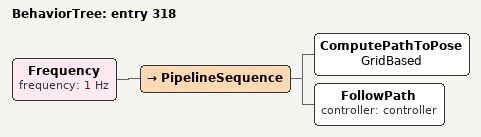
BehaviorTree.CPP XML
<?xml version="1.0" encoding="UTF-8"?>
<root BTCPP_format="4">
  <BehaviorTree ID="entry 318">
    <Frequency frequency="1 Hz">
      <PipelineSequence>
        <ComputePathToPose name="GridBased"/>
        <FollowPath controller="controller"/>
      </PipelineSequence>
    </Frequency>
  </BehaviorTree>

</root>
